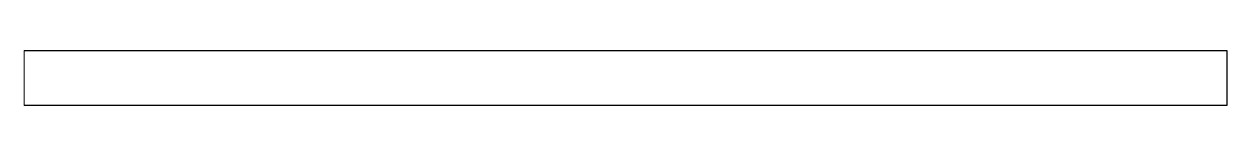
# Paper-space layout 'Layout1' of a CAD drawing. Header units: millimetres. Extents: x 0 to 257, y 92 to 103.
# The model-space entities are those that its viewports show. They can reach past a viewport. Long polylines and large blocks are cut down to what shows.
import ezdxf

# ---------------------------------------------------------------- set-up
doc = ezdxf.new("R2010")
doc.units = ezdxf.units.MM
doc.header["$LTSCALE"] = 10
doc.layers.add('MEMBERS', color=5, linetype='Continuous')

msp = doc.modelspace()

# ---------------------------------------------------------------- linework, layer by layer
at = {"layer": 'MEMBERS', "color": 3, "linetype": 'Continuous'}
for p, q in [((0, -270), (0, 270)), ((0, 270), (11774, 270)), ((11774, 270), (11774, -270)), ((11774, -270), (0, -270))]:
    msp.add_line(p, q, dxfattribs=at)

psp = doc.layouts.get("Layout1")

# ---------------------------------------------------------------- viewports
at = {"layer": '0'}
psp.add_viewport(center=(128.5, 97.5), size=(257, 11.78963), view_center_point=(5887.02, 0), view_height=540.12276, dxfattribs=at)

doc.saveas('drawing.dxf')
